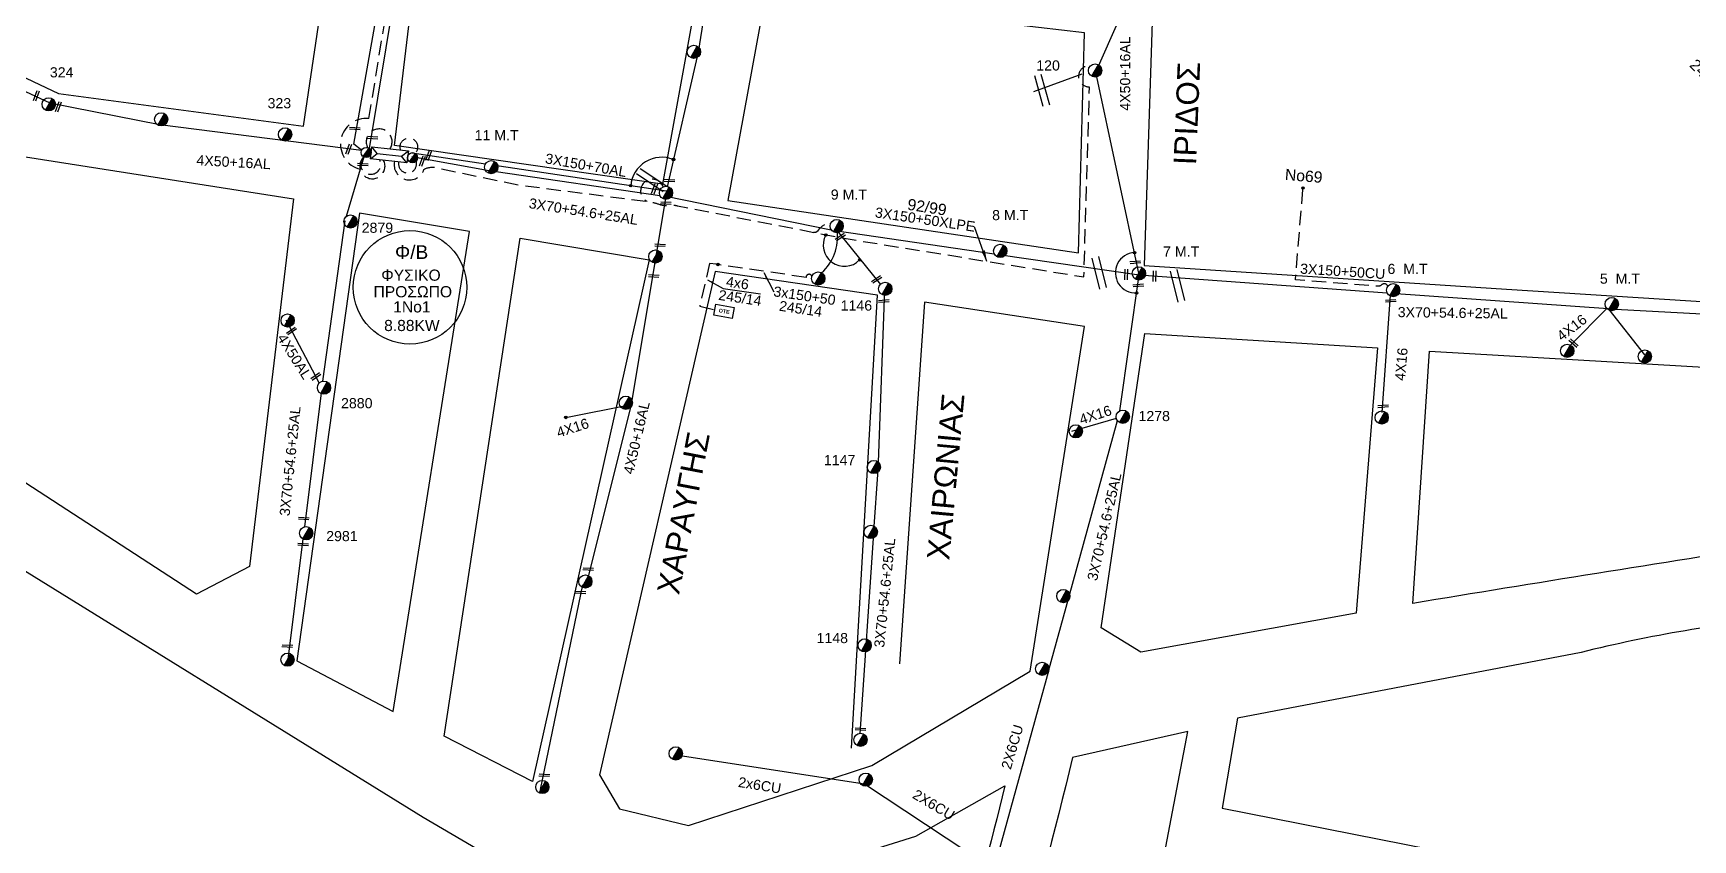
# Model space of a CAD drawing. Header units: millimetres. Extents: x 5010 to 7184, y -101 to 935.
# Drawn here: x 5387.4 to 5682.6, y 270.3 to 413.7 of the extents above; entities that cross this region are included whole.
import ezdxf
from ezdxf.enums import TextEntityAlignment as Align

# ---------------------------------------------------------------- set-up
doc = ezdxf.new("R2010")
doc.units = ezdxf.units.MM
doc.linetypes.add('DASHED', pattern=[19.05, 12.7, -6.35])
for name, color, linetype in [('Pillar OTE', 7, 'Continuous'), ('Γυμνά εναέρια ΧΤ (3Φ)   4x50AL', 7, 'Continuous'), ('Γυμνά εναέρια ΧΤ και ΦΟΠ (3Φ)   4x16+16AL', 7, 'Continuous'), ('Γυμνά εναέρια ΧΤ και ΦΟΠ (3Φ)   4x50+16AL', 7, 'Continuous'), ('Εναέρια παροχή ΧΤ 4x16', 7, 'SYN_LINE'), ('Επιγραφές - Σχήματα', 7, 'Continuous'), ('Καλώδια ΧΤ   2x6AL', 7, 'DASHED'), ('Καλώδια ΧΤ   3x150+50AL', 7, 'DASHED'), ('Καλώδια ΧΤ   3x150+50ALXLPE', 7, 'DASHED'), ('Καλώδια ΧΤ   3x150+50CU', 7, 'DASHED'), ('Καλώδια ΧΤ   3x150+70AL', 7, 'DASHED'), ('Μηχανική τομή', 7, 'Continuous'), ('Στύλος ΦΜ', 7, 'Continuous'), ('Στύλος ΦΜ @ 1', 7, 'Continuous'), ('Συνδέσεις', 7, 'Continuous'), ('Συνεστραμμένα ΧΤ   3x70+54.6+25AL', 7, 'SYN_LINE'), ('Τομή', 7, 'Continuous'), ('Υποσταθμός εναέριος 2 στύλων', 7, 'Continuous'), ('Υποσταθμός πόλεως', 7, 'Continuous'), ('Υπόβαθρο ΔΕΗ', 7, 'Continuous'), ('Υπόγεια καλώδια Παροχών ΧΤ   4x6', 7, 'DASHED')]:
    doc.layers.add(name, color=color, linetype=linetype)
doc.styles.add('ar', font='arial.ttf')
doc.styles.get("Standard").update_dxf_attribs({"font": 'arial.ttf'})
doc.linetypes.add('SYN_LINE', pattern='A,0.5,-0.0001,["/\\/\\/\\/",Standard,S=0.1,R=0,X=0,Y=-0.05],-0.25', length=0.7501)
doc.dimstyles.new('ISO-25', dxfattribs={"dimtxt": 2.5, "dimasz": 2.5, "dimexe": 1.25, "dimexo": 0.625, "dimtad": 1, "dimtxsty": 'Standard', "dimcen": 2.5, "dimaunit": 2, "dimazin": 0, "dimtfac": 1, "dimtmove": 0, "dimatfit": 3, "dimfxl": 1, "dimarcsym": 0})

# ---------------------------------------------------------------- blocks, each defined once
blk = doc.blocks.new('ΥΠΟΣΤΑΘΜΟΣ ΕΝΑΕΡΙΟΣ ΕΠΙ 2 ΣΤΥΛΩΝ')
at = {"layer": 'Υποσταθμός εναέριος 2 στύλων', "linetype": 'Continuous'}
for points in [[(-11.97, -2.11, 0.574793), (-8.45, -0.07, 0.268822), (-9.64, 1.98)], [(9.68, -2.15, 0.574793), (13.19, -0.1, 0.268822), (12.01, 1.95)]]:
    blk.add_hatch(color=256, dxfattribs=at).paths.add_polyline_path(points)
for p, q in [((-11.97, -2.11), (-9.64, 1.98)), ((9.68, -2.15), (12.01, 1.95))]:
    blk.add_line(p, q, dxfattribs=at)
for centre in [(-10.81, -0.07), (10.84, -0.1)]:
    blk.add_circle(centre, 2.36, dxfattribs=at)
at = {"layer": 'Υποσταθμός πόλεως', "linetype": 'Continuous', "ltscale": 40}
blk.add_lwpolyline([(-8.57, 2.82), (8.57, 2.82), (8.57, -2.82), (-8.57, -2.82)], close=True, dxfattribs=at)
for points in [[(-5.75, 0), (-8.57, 2.82)], [(-8.57, -2.82), (-5.75, 0)], [(-5.75, 0), (5.75, 0)], [(5.75, 0), (8.57, 2.82)], [(8.57, -2.82), (5.75, 0)]]:
    blk.add_lwpolyline(points, dxfattribs=at)
at = {"layer": 'Υποσταθμός εναέριος 2 στύλων', "ltscale": 40, "flags": 1}
for tag, p in [('ΜΕΤΑΣΧΗΜΑΤΙΣΜΟΣ', (14.09, 2.51)), ('ΙΣΧΥΣ', (14.07, -0.28)), ('ΑΡΙΘΜΟΣ', (14.19, -3))]:
    blk.add_attdef(tag, p, '', height=1.8, dxfattribs=at)
blk = doc.blocks.new('ΥΠΑΡΧΩΝ ΤΣΙΜΕΝΤΕΝΙΟΣ ΣΤΥΛΟΣ')
at = {"layer": 'Στύλος ΦΜ'}
blk.add_hatch(color=256, dxfattribs=at).paths.add_polyline_path([(-1.29, -2.28, 0.574793), (2.62, 0, 0.268822), (1.3, 2.27)])
blk.add_line((-1.29, -2.28), (1.3, 2.27), dxfattribs=at)
blk.add_circle((0, 0), 2.62, dxfattribs=at)
at = {"layer": 'Στύλος ΦΜ', "flags": 4}
for tag, p in [('ΤΥΠΟΣ', (-4.91, 3.03)), ('ΑΡΙΘΜΟΣ', (-4.68, 8.05))]:
    blk.add_attdef(tag, p, '', height=4, dxfattribs=at)
blk = doc.blocks.new('ΤΟΜΗ')
at = {"layer": 'Τομή', "ltscale": 40}
for p, q in [((-5.68, 0), (5.68, 0)), ((5.68, -2.33), (-5.68, -2.33))]:
    blk.add_line(p, q, dxfattribs=at)
blk = doc.blocks.new('ΜΗΧΑΝΙΚΗ ΤΟΜΗ')
at = {"layer": 'Μηχανική τομή', "ltscale": 40}
for p, q in [((-1.89, 0.78), (1.89, 0.78)), ((1.89, 0), (-1.89, 0))]:
    blk.add_line(p, q, dxfattribs=at)
blk = doc.blocks.new('_ΣΥΝΔΕΣΗ')
at = {"layer": 'Συνδέσεις', "linetype": 'SYN_LINE', "ltscale": 40}
blk.add_hatch(color=256, dxfattribs=at).paths.add_polyline_path([(0.5, -0.01, 1), (-0.5, -0.01, 1)])
at = {"layer": 'Συνδέσεις'}
blk.add_circle((0, -0.01), 0.5, dxfattribs=at)
blk = doc.blocks.new('TSONTA XT1')
at = {"ltscale": 40}
h = blk.add_hatch(color=256, dxfattribs=at)
h.dxf.hatch_style = 1
h.paths.add_polyline_path([(596, 2487.7), (597.1, 2488.8), (596, 2489.9), (594.9, 2488.8)])
blk.add_lwpolyline([(594.9, 2488.8), (596, 2489.9), (597.1, 2488.8), (596, 2487.7)], close=True, dxfattribs=at)
blk = doc.blocks.new('PILLAR ΟΤΕ')
at = {"layer": 'Pillar OTE', "ltscale": 40}
blk.add_lwpolyline([(-3.31, 2.02), (3.39, 2.02), (3.39, -1.99), (-3.31, -1.99)], close=True, dxfattribs=at)
at = {"layer": 'Pillar OTE', "insert": (-1.81, 0.71), "char_height": 1.3575, "width": 109.961, "attachment_point": 1}
blk.add_mtext('{\\fArial|b1|i0|c161|p34;OTE}', dxfattribs=at)

msp = doc.modelspace()

# ---------------------------------------------------------------- linework, layer by layer
at = {"layer": 'Γυμνά εναέρια ΧΤ (3Φ)   4x50AL', "color": 85, "linetype": 'SYN_LINE', "ltscale": 15, "flags": 128}
msp.add_lwpolyline([(5438.3, 351.53), (5432.4, 362.67)], dxfattribs=at)
at = {"layer": 'Γυμνά εναέρια ΧΤ και ΦΟΠ (3Φ)   4x50+16AL', "color": 151, "flags": 128}
msp.add_lwpolyline([(5512.15, 450.96), (5505.71, 410.34), (5500.19, 386.4)], dxfattribs=at)
at = {"layer": 'Γυμνά εναέρια ΧΤ και ΦΟΠ (3Φ)   4x50+16AL', "color": 62, "flags": 128}
msp.add_lwpolyline([(5584.14, 370.76), (5576.43, 406.77), (5583.96, 423.87), (5586.57, 445.04)], dxfattribs=at)
at = {"layer": 'Γυμνά εναέρια ΧΤ και ΦΟΠ (3Φ)   4x50+16AL', "color": 30, "flags": 128}
msp.add_lwpolyline([(5315.89, 436.02), (5390.37, 401.33), (5409.96, 397.48), (5445.83, 392.9)], dxfattribs=at)
at = {"layer": 'Γυμνά εναέρια ΧΤ και ΦΟΠ (3Φ)   4x50+16AL', "color": 27, "flags": 128}
for points in [[(5499.95, 384.74), (5493.79, 347.7), (5485.99, 316.57)], [(5485.11, 315.65), (5477.56, 279.23)]]:
    msp.add_lwpolyline(points, dxfattribs=at)
at = {"layer": 'Εναέρια παροχή ΧΤ 4x16', "color": 151, "linetype": 'SYN_LINE', "ltscale": 20, "flags": 128}
msp.add_lwpolyline([(5627.36, 346.3), (5628.8, 367.15)], dxfattribs=at)
at = {"layer": 'Εναέρια παροχή ΧΤ 4x16', "color": 151, "linetype": 'SYN_LINE', "ltscale": 10, "flags": 128}
msp.add_lwpolyline([(5667.63, 364.61), (5673.98, 356.56)], dxfattribs=at)
at = {"layer": 'Εναέρια παροχή ΧΤ 4x16', "color": 27, "linetype": 'SYN_LINE', "ltscale": 15, "flags": 128}
msp.add_lwpolyline([(5482.14, 345.41), (5493.79, 347.7)], dxfattribs=at)
at = {"layer": 'Εναέρια παροχή ΧΤ 4x16', "color": 62, "linetype": 'SYN_LINE', "ltscale": 10, "flags": 128}
msp.add_lwpolyline([(5572.12, 342.95), (5580.06, 345.25)], dxfattribs=at)
at = {"layer": 'Επιγραφές - Σχήματα', "color": 151, "linetype": 'SYN_LINE', "ltscale": 10}
msp.add_line((5660.84, 358.27), (5667.29, 364.77), dxfattribs=at)
at = {"layer": 'Επιγραφές - Σχήματα', "color": 85, "linetype": 'DASHED', "ltscale": 0.2}
msp.add_lwpolyline([(5447.13, 398.56), (5452.53, 431.73), (5457.4, 465.76), (5458.21, 466.64)], dxfattribs=at)
at = {"layer": 'Επιγραφές - Σχήματα', "color": 6, "linetype": 'SYN_LINE', "ltscale": 20}
msp.add_lwpolyline([(5445.83, 392.9), (5444.46, 394.01), (5450.71, 429.53), (5453.3, 430.45)], dxfattribs=at)
at = {"layer": 'Επιγραφές - Σχήματα', "ltscale": 40}
msp.add_lwpolyline([(5565.39, 403.34), (5573.95, 406.48)], dxfattribs=at)
at = {"layer": 'Επιγραφές - Σχήματα', "color": 202}
msp.add_circle((5454.43, 368.54), 10.09, dxfattribs=at)
at = {"layer": 'Επιγραφές - Σχήματα', "color": 85, "linetype": 'DASHED', "ltscale": 0.2}
for centre, radius, start, end in [((5446.66, 393.99), 4.59, 84.019, 256.3987), ((5447.75, 390.08), 2.24, 132.6297, 27.6318)]:
    msp.add_arc(centre, radius, start, end, dxfattribs=at)
at = {"layer": 'Επιγραφές - Σχήματα', "color": 30, "linetype": 'DASHED', "ltscale": 0.2}
msp.add_arc((5448.95, 394.4), 2.3, 327.4027, 205.7967, dxfattribs=at)
at = {"layer": 'Επιγραφές - Σχήματα', "color": 6, "linetype": 'DASHED', "ltscale": 0.2}
msp.add_arc((5447.44, 390.42), 1.79, 132.5494, 26.0279, dxfattribs=at)
at = {"layer": 'Επιγραφές - Σχήματα', "color": 27, "linetype": 'DASHED', "ltscale": 0.2}
msp.add_arc((5454, 390.48), 1.6, 167.7274, 17.5537, dxfattribs=at)
at = {"layer": 'Επιγραφές - Σχήματα', "linetype": 'Continuous', "ltscale": 0.2}
for centre, radius, start, end in [((5499.19, 386.14), 5.53, 67.6505, 175.2757), ((5531.71, 376.06), 3.78, 151.9243, 315.3178)]:
    msp.add_arc(centre, radius, start, end, dxfattribs=at)
at = {"layer": 'Επιγραφές - Σχήματα', "color": 1, "linetype": 'DASHED', "ltscale": 0.2}
msp.add_arc((5497.52, 385.68), 2.07, 20.2454, 244.2777, dxfattribs=at)
at = {"layer": 'Επιγραφές - Σχήματα', "color": 0, "linetype": 'Continuous', "ltscale": 0.2}
msp.add_arc((5583.47, 371.13), 3.59, 92.732, 273.4116, dxfattribs=at)
at = {"layer": 'Καλώδια ΧΤ   2x6AL', "color": 62, "linetype": 'SYN_LINE', "ltscale": 20}
msp.add_line((5568.04, 300.5), (5558.66, 266.53), dxfattribs=at)
at = {"layer": 'Καλώδια ΧΤ   2x6AL', "color": 151, "linetype": 'SYN_LINE', "ltscale": 30, "flags": 128}
msp.add_lwpolyline([(5501.7, 285.43), (5535.24, 280.25), (5556.97, 265.9)], dxfattribs=at)
at = {"layer": 'Καλώδια ΧΤ   3x150+50AL', "color": 1, "linetype": 'DASHED', "ltscale": 0.2}
msp.add_lwpolyline([(5525.92, 370.46, 0.889676), (5524.87, 370.3), (5509.45, 372.55)], format="xyb", dxfattribs=at)
at = {"layer": 'Καλώδια ΧΤ   3x150+50ALXLPE', "color": 1, "linetype": 'DASHED', "ltscale": 0.2, "flags": 128}
msp.add_lwpolyline([(5451.66, 390.91, 0.942674), (5456.9, 389.5, -0.220495), (5459.41, 389.73), (5473.91, 386.72), (5496.62, 383.82, -0.053316), (5498.57, 383.36, 0.119804), (5500.85, 383.12, -0.108742), (5502.01, 383.03), (5532.01, 377.2), (5574.29, 370.38), (5575.28, 404.12, -1.038174), (5575.53, 408.01)], format="xyb", dxfattribs=at)
msp.add_lwpolyline([(5526.2, 378.35), (5526.61, 378.35), (5527.02, 378.62), (5527.3, 378.97), (5527.78, 379.45), (5528.4, 379.79), (5529.02, 379.86), (5529.3, 379.76)], dxfattribs=at)
at = {"layer": 'Καλώδια ΧΤ   3x150+50CU', "color": 151, "linetype": 'DASHED', "ltscale": 0.2, "flags": 128}
msp.add_lwpolyline([(5628.36, 368.62, 0.604107), (5627.27, 369, -0.255573), (5626.35, 368.76), (5611.9, 369.88), (5613.28, 386.49)], format="xyb", dxfattribs=at)
at = {"layer": 'Καλώδια ΧΤ   3x150+70AL', "color": 151, "ltscale": 0.2, "flags": 128}
msp.add_lwpolyline([(5452.76, 392.95, -1.861038), (5455.3, 392.35)], format="xyb", dxfattribs=at)
at = {"layer": 'Καλώδια ΧΤ   3x150+70AL', "color": 151, "linetype": 'SYN_LINE', "ltscale": 15, "flags": 128}
for points in [[(5454.84, 392.46), (5467.87, 390.52)], [(5469.13, 390.33), (5500.08, 385.71), (5499.95, 384.74)]]:
    msp.add_lwpolyline(points, dxfattribs=at)
at = {"layer": 'Συνεστραμμένα ΧΤ   3x70+54.6+25AL', "color": 2, "linetype": 'SYN_LINE', "ltscale": 20}
msp.add_line((5453.3, 430.45), (5447.19, 393.25), dxfattribs=at)
at = {"layer": 'Συνεστραμμένα ΧΤ   3x70+54.6+25AL', "color": 85, "linetype": 'SYN_LINE', "ltscale": 8, "flags": 128}
msp.add_lwpolyline([(5446.23, 391.73), (5443.1, 381.16)], dxfattribs=at)
at = {"layer": 'Συνεστραμμένα ΧΤ   3x70+54.6+25AL', "color": 27, "linetype": 'SYN_LINE', "ltscale": 15, "flags": 128}
msp.add_lwpolyline([(5454.73, 391.8), (5468.54, 389.29)], dxfattribs=at)
at = {"layer": 'Συνεστραμμένα ΧΤ   3x70+54.6+25AL', "color": 27, "linetype": 'SYN_LINE', "ltscale": 20, "flags": 128}
for points in [[(5469.75, 389.12), (5498.86, 384.89)], [(5499.65, 384.78), (5499.95, 384.74), (5529.33, 378.78)], [(5529.89, 378.67), (5530.38, 378.57), (5558.34, 374.51)], [(5559.07, 374.4), (5584.14, 370.76)]]:
    msp.add_lwpolyline(points, dxfattribs=at)
at = {"layer": 'Συνεστραμμένα ΧΤ   3x70+54.6+25AL', "color": 85, "linetype": 'SYN_LINE', "ltscale": 20, "flags": 128}
for points in [[(5442.86, 380.37), (5438.89, 351.84)], [(5438.62, 349.8), (5435.65, 325.95)], [(5435.38, 323.79), (5432.65, 301.88)]]:
    msp.add_lwpolyline(points, dxfattribs=at)
at = {"layer": 'Συνεστραμμένα ΧΤ   3x70+54.6+25AL', "color": 1, "linetype": 'SYN_LINE', "ltscale": 15, "flags": 128}
for points in [[(5530.38, 378.57), (5538.09, 369.06)], [(5537.7, 336.91), (5536.81, 324.32)]]:
    msp.add_lwpolyline(points, dxfattribs=at)
at = {"layer": 'Συνεστραμμένα ΧΤ   3x70+54.6+25AL', "color": 62, "linetype": 'SYN_LINE', "ltscale": 20, "flags": 128}
for points in [[(5580.66, 346.58), (5584.14, 370.76)], [(5567.98, 300.28), (5571.6, 313.36), (5580.25, 344.83)]]:
    msp.add_lwpolyline(points, dxfattribs=at)
at = {"layer": 'Συνεστραμμένα ΧΤ   3x70+54.6+25AL', "color": 151, "linetype": 'SYN_LINE', "ltscale": 20, "flags": 128}
for points in [[(5584.14, 370.76), (5628.22, 367.58)], [(5629.02, 367.52), (5667.52, 364.75)], [(5667.7, 364.74), (5730.36, 361.31), (5748.43, 342.4)]]:
    msp.add_lwpolyline(points, dxfattribs=at)
at = {"layer": 'Συνεστραμμένα ΧΤ   3x70+54.6+25AL', "color": 1, "linetype": 'SYN_LINE', "ltscale": 20, "flags": 128}
for points in [[(5538.83, 368.14), (5537.72, 337.45)], [(5536.89, 324.83), (5534.42, 289.14)]]:
    msp.add_lwpolyline(points, dxfattribs=at)
at = {"layer": 'Συνεστραμμένα ΧΤ   3x70+54.6+25AL', "color": 1, "linetype": 'SYN_LINE', "ltscale": 8}
msp.add_arc((5522.06, 377.44), 8.42, 311.4343, 7.7157, dxfattribs=at)
at = {"layer": 'Υπόβαθρο ΔΕΗ', "flags": 128}
for points in [[(5319.31, 508.44), (5314.2, 504.73), (5318.83, 437.68), (5391.93, 403.01), (5435.52, 397.19), (5446.33, 470.29), (5319.31, 508.44)], [(5460.3, 465.6), (5510.83, 450.29), (5499.33, 386.88), (5451.66, 393.78), (5460.3, 465.6)], [(5476.19, 280.64), (5460.49, 288.71), (5474, 377.29), (5496.96, 373.41), (5476.19, 280.64)], [(5476.19, 280.64), (5460.49, 288.71), (5474, 377.29), (5496.96, 373.41), (5476.19, 280.64)], [(5532.96, 286.57), (5537.58, 367.13), (5508.71, 371.34), (5488.13, 281.83), (5491.69, 275.81), (5503.97, 272.83), (5536.59, 283.49), (5564.74, 300.27)], [(5532.96, 286.57), (5537.58, 367.13), (5508.71, 371.34), (5488.13, 281.83), (5491.69, 275.81), (5503.97, 272.83), (5536.59, 283.49), (5564.74, 300.27)], [(5510.12, 368.35), (5516.79, 367.36)], [(5564.74, 300.27), (5574.41, 361.6), (5545.95, 365.87), (5541.49, 301.56)], [(5564.74, 300.27), (5574.41, 361.6), (5545.95, 365.87), (5541.49, 301.56)]]:
    msp.add_lwpolyline(points, dxfattribs=at)
for points in [[(5522.98, 449.73), (5510.94, 383.97), (5573.31, 374.65), (5574.42, 413.81), (5529.42, 418.98), (5530.86, 426.85), (5575.94, 422.54), (5576.62, 442.94), (5574.76, 445.65)], [(5522.98, 449.73), (5510.94, 383.97), (5573.31, 374.65), (5574.42, 413.81), (5529.42, 418.98), (5530.86, 426.85), (5575.94, 422.54), (5576.62, 442.94), (5574.76, 445.65)], [(5587.3, 443.03), (5585.69, 393.91), (5585.03, 372.44), (5649.44, 368.2), (5729.99, 363.12), (5745.08, 373.96), (5746.77, 379.72), (5680.66, 436.79)], [(5587.3, 443.03), (5585.69, 393.91), (5585.03, 372.44), (5649.44, 368.2), (5729.99, 363.12), (5745.08, 373.96), (5746.77, 379.72), (5680.66, 436.79)], [(5425.91, 318.88), (5416.45, 313.97), (5330.06, 370.11), (5305.3, 385.78), (5320.56, 424.42), (5386.04, 391.75), (5433.73, 384.27)], [(5425.91, 318.88), (5416.45, 313.97), (5330.06, 370.11), (5305.3, 385.78), (5320.56, 424.42), (5386.04, 391.75), (5433.73, 384.27)], [(5451.46, 293.13), (5465.04, 378.45), (5445.45, 381.75), (5434.29, 302.14)], [(5451.46, 293.13), (5465.04, 378.45), (5445.45, 381.75), (5434.29, 302.14)], [(5585.14, 360.32), (5626.48, 357.76), (5622.74, 310.57), (5584.39, 303.63), (5577.34, 308.01)], [(5585.14, 360.32), (5626.48, 357.76), (5622.74, 310.57), (5584.39, 303.63), (5577.34, 308.01)]]:
    msp.add_lwpolyline(points, close=True, dxfattribs=at)
for points in [[(5040.17, 368.17), (5077.26, 393.84), (5086.71, 401.51, -0.130124), (5106.03, 408.89), (5247.18, 400.57, -0.110076), (5273.75, 391.2), (5376.01, 324.2), (5456.77, 274.33), (5465.37, 269.29, 0.165982), (5507.7, 259.43), (5544.39, 270.93), (5560.23, 279.87, -0.021018), (5542.41, 218.05, -0.014819), (5520.23, 159, 0.028235), (5505.78, 113.42, -0.000628), (5490.46, 65.87, 0.029886), (5477.22, 10.65), (5369.49, -51.75), (5352.63, -62.64), (5328.15, -79.21), (5310.68, -89.81)], [(5040.17, 368.17), (5077.26, 393.84), (5086.71, 401.51, -0.130124), (5106.03, 408.89), (5247.18, 400.57, -0.110076), (5273.75, 391.2), (5376.01, 324.2), (5456.77, 274.33), (5465.37, 269.29, 0.165982), (5507.7, 259.43), (5544.39, 270.93), (5560.23, 279.87, -0.021018), (5542.41, 218.05, -0.014819), (5520.23, 159, 0.028235), (5505.78, 113.42, -0.000628), (5490.46, 65.87, 0.029886), (5477.22, 10.65), (5369.49, -51.75), (5352.63, -62.64), (5328.15, -79.21), (5310.68, -89.81)], [(5635.75, 357.18), (5733.37, 351.51), (5757.56, 370.26), (5819.12, 321.15, -0.149673), (5805.64, 309.47, -0.116211), (5768.76, 308.61, -0.064883), (5739.78, 318.1, 0.123745), (5698.32, 322.85, 0.002186), (5632.78, 312.34), (5635.75, 357.18)], [(5635.75, 357.18), (5733.37, 351.51), (5757.56, 370.26), (5819.12, 321.15, -0.149673), (5805.64, 309.47, -0.116211), (5768.76, 308.61, -0.064883), (5739.78, 318.1, 0.123745), (5698.32, 322.85, 0.002186), (5632.78, 312.34), (5635.75, 357.18)], [(5608.4, 87.28), (5647.79, 109.71), (5713.6, 136.37), (5723.98, 186.32), (5731.94, 225.61), (5743.91, 280.99), (5752.39, 278.73), (5742.75, 234.6), (5778.84, 226.46), (5798.65, 294.2, 0.880566), (5797.56, 295.36, -0.134), (5757.45, 297.96, -0.029418), (5733.75, 306.99, 0.117626), (5700.05, 309.87, 0.039457), (5662.7, 303.6), (5601.62, 291.91), (5598.86, 275.94), (5645.41, 266.72), (5632.06, 206.13), (5618.33, 143.47), (5606.99, 88.25, 1.083374), (5608.4, 87.28, -0.030078)], [(5608.4, 87.28), (5647.79, 109.71), (5713.6, 136.37), (5723.98, 186.32), (5731.94, 225.61), (5743.91, 280.99), (5752.39, 278.73), (5742.75, 234.6), (5778.84, 226.46), (5798.65, 294.2, 0.880566), (5797.56, 295.36, -0.134), (5757.45, 297.96, -0.029418), (5733.75, 306.99, 0.117626), (5700.05, 309.87, 0.039457), (5662.7, 303.6), (5601.62, 291.91), (5598.86, 275.94), (5645.41, 266.72), (5632.06, 206.13), (5618.33, 143.47), (5606.99, 88.25, 1.083374), (5608.4, 87.28, -0.030078)], [(5490.64, 19.15), (5597.68, 81.35), (5596.74, 86.68), (5609.26, 150.02), (5614.71, 176.41), (5588.22, 181.19), (5590.28, 190.53), (5616.32, 185.38), (5624.48, 221.04), (5589.61, 226.92), (5583.8, 194.5), (5575.56, 195.75), (5586.36, 256.01), (5592.77, 289.58), (5572.25, 284.95, -0.024804), (5549.35, 206.22, 0.005729), (5529.33, 152.13, 0.038416), (5515.48, 108.33, -0.017722), (5503.41, 70.35, 0.03706), (5490.64, 19.15, 4.343855)], [(5490.64, 19.15), (5597.68, 81.35), (5596.74, 86.68), (5609.26, 150.02), (5614.71, 176.41), (5588.22, 181.19), (5590.28, 190.53), (5616.32, 185.38), (5624.48, 221.04), (5589.61, 226.92), (5583.8, 194.5), (5575.56, 195.75), (5586.36, 256.01), (5592.77, 289.58), (5572.25, 284.95, -0.024804), (5549.35, 206.22, 0.005729), (5529.33, 152.13, 0.038416), (5515.48, 108.33, -0.017722), (5503.41, 70.35, 0.03706), (5490.64, 19.15, 4.343855)]]:
    msp.add_lwpolyline(points, format="xyb", dxfattribs=at)
at = {"layer": 'Υπόγεια καλώδια Παροχών ΧΤ   4x6', "color": 1, "linetype": 'DASHED', "ltscale": 0.2}
msp.add_lwpolyline([(5508.94, 372.64), (5507.71, 372.79), (5505.96, 365.19), (5505.96, 365.19), (5508.54, 364.59)], dxfattribs=at)

# ---------------------------------------------------------------- block references
at = {"layer": 'Pillar OTE', "xscale": 0.4999999999999999, "yscale": 0.4999999999999999, "zscale": 0.4999999999999999, "rotation": 349.8541326819137}
msp.add_blockref('PILLAR ΟΤΕ', (5510.25, 364.27), dxfattribs=at)
at = {"layer": 'Μηχανική τομή'}
for p, xscale, yscale, zscale, rotation in [((5388.14, 402.53), 0.4999999999999805, 0.4999999999999805, 0.4999999999999805, 69.8114535285916), ((5392.06, 400.58), 0.4999999999999805, 0.4999999999999805, 0.4999999999999805, 69.8114535285916), ((5444.62, 396.59), 0.499999999999952, 0.499999999999952, 0.499999999999952, 356.8820840265362), ((5443.7, 393.03), 0.4999999999999805, 0.4999999999999805, 0.4999999999999805, 69.8114535285916), ((5447.77, 394.96), 0.499999999999952, 0.499999999999952, 0.499999999999952, 356.8820840265362), ((5457.95, 391.91), 0.4999999999999805, 0.4999999999999805, 0.4999999999999805, 69.8114535285916), ((5446.02, 390.17), 0.499999999999952, 0.499999999999952, 0.499999999999952, 356.8820840265362), ((5456.81, 390.91), 0.4999999999999805, 0.4999999999999805, 0.4999999999999805, 69.8114535285916), ((5498.1, 386), 0.4999999999999805, 0.4999999999999805, 0.4999999999999805, 69.8114535285916), ((5500.57, 387.33), 0.499999999999952, 0.499999999999952, 0.499999999999952, 356.8820840265362), ((5499.94, 383.32), 0.499999999999952, 0.499999999999952, 0.499999999999952, 356.8820840265362), ((5531.08, 377.31), 0.4999999999999485, 0.4999999999999485, 0.4999999999999485, 33.33796796683599), ((5498.9, 375.82), 0.499999999999952, 0.499999999999952, 0.499999999999952, 356.8820840265362), ((5583.42, 373.2), 0.4999999999999872, 0.4999999999999872, 0.4999999999999872, 184.3384624183343), ((5497.77, 370.35), 0.499999999999952, 0.499999999999952, 0.499999999999952, 356.8820840265362), ((5537.54, 369.77), 0.4999999999999485, 0.4999999999999485, 0.4999999999999485, 33.33796796683599), ((5581.61, 370.82), 0.4999999999999856, 0.4999999999999856, 0.4999999999999856, 267.8148629456516), ((5583.95, 369.08), 0.4999999999999872, 0.4999999999999872, 0.4999999999999872, 184.3384624183343), ((5586.65, 370.52), 0.4999999999999856, 0.4999999999999856, 0.4999999999999856, 267.8148629456516), ((5538.69, 366.28), 0.4999999999999872, 0.4999999999999872, 0.4999999999999872, 184.3384624183342), ((5628.85, 366.33), 0.4999999999999872, 0.4999999999999872, 0.4999999999999872, 184.3384624183342), ((5433.46, 360.61), 0.4999999999999864, 0.4999999999999864, 0.4999999999999864, 34.69033422070766), ((5661.52, 358.76), 0.4999999999999397, 0.4999999999999397, 0.4999999999999397, 137.5623484807786), ((5437.78, 352.52), 0.4999999999999864, 0.4999999999999864, 0.4999999999999864, 34.69033422070766), ((5627.49, 347.58), 0.4999999999999872, 0.4999999999999872, 0.4999999999999872, 184.3384624183343), ((5435.52, 327.23), 0.499999999999952, 0.499999999999952, 0.499999999999952, 356.8820840265362), ((5435.41, 322.61), 0.499999999999952, 0.499999999999952, 0.499999999999952, 356.8820840265362), ((5486.13, 318.23), 0.499999999999952, 0.499999999999952, 0.499999999999952, 356.8820840265362), ((5484.74, 314.08), 0.499999999999952, 0.499999999999952, 0.499999999999952, 356.8820840265362), ((5432.6, 304.54), 0.499999999999952, 0.499999999999952, 0.499999999999952, 356.8820840265362), ((5534.55, 289.77), 0.499999999999952, 0.499999999999952, 0.499999999999952, 356.8820840265362), ((5478.31, 281.58), 0.499999999999952, 0.499999999999952, 0.499999999999952, 356.8820840265362)]:
    msp.add_blockref('ΜΗΧΑΝΙΚΗ ΤΟΜΗ', p, dxfattribs=dict(at, xscale=xscale, yscale=yscale, zscale=zscale, rotation=rotation))
at = {"layer": 'Στύλος ΦΜ @ 1', "ltscale": 40, "xscale": 0.4499999999998181, "yscale": 0.4499999999998181, "zscale": 0.4499999999998181}
for p in [(5504.93, 410.42), (5410.17, 398.41), (5410.17, 398.41), (5499.96, 385.33), (5499.96, 385.33), (5498.08, 374.01), (5527.04, 370.11), (5432.67, 362.64), (5432.67, 362.64), (5660.25, 357.25), (5660.25, 357.25), (5674.05, 356.23), (5674.05, 356.23), (5492.82, 348.01), (5581.2, 345.53), (5627.25, 345.38), (5627.25, 345.38), (5572.85, 342.93), (5572.85, 342.93), (5536.38, 325.04), (5485.62, 316.23), (5485.62, 316.23), (5570.63, 313.64), (5570.63, 313.64), (5432.65, 302.32), (5432.65, 302.32), (5566.88, 300.7), (5501.7, 285.65), (5501.7, 285.65), (5534.56, 288.08), (5534.56, 288.08), (5477.97, 279.68), (5477.97, 279.68), (5535.49, 280.99), (5535.49, 280.99)]:
    msp.add_blockref('ΥΠΑΡΧΩΝ ΤΣΙΜΕΝΤΕΝΙΟΣ ΣΤΥΛΟΣ', p, dxfattribs=at)
at = {"layer": 'Στύλος ΦΜ @ 1', "ltscale": 40}
ref = msp.add_blockref('ΥΠΑΡΧΩΝ ΤΣΙΜΕΝΤΕΝΙΟΣ ΣΤΥΛΟΣ', (5390.18, 401.08), dxfattribs=dict(at, xscale=0.4499999999998181, yscale=0.4499999999998181, zscale=0.4499999999998181))
ref.add_attrib('ΤΥΠΟΣ', '324', (5390.38, 405.87), dxfattribs={"layer": 'Στύλος ΦΜ', "height": 1.8, "flags": 4})
ref = msp.add_blockref('ΥΠΑΡΧΩΝ ΤΣΙΜΕΝΤΕΝΙΟΣ ΣΤΥΛΟΣ', (5390.18, 401.08), dxfattribs=dict(at, xscale=0.4499999999998181, yscale=0.4499999999998181, zscale=0.4499999999998181))
ref.add_attrib('ΤΥΠΟΣ', '324', (5390.38, 405.87), dxfattribs={"layer": 'Στύλος ΦΜ', "height": 1.8, "flags": 4})
ref = msp.add_blockref('ΥΠΑΡΧΩΝ ΤΣΙΜΕΝΤΕΝΙΟΣ ΣΤΥΛΟΣ', (5576.28, 407.1), dxfattribs=dict(at, xscale=0.4499999999998181, yscale=0.4499999999998181, zscale=0.4499999999998181))
ref.add_attrib('ΤΥΠΟΣ', '120', (5565.82, 407.09), dxfattribs={"layer": 'Στύλος ΦΜ', "height": 1.8, "flags": 4})
ref = msp.add_blockref('ΥΠΑΡΧΩΝ ΤΣΙΜΕΝΤΕΝΙΟΣ ΣΤΥΛΟΣ', (5432.21, 395.73), dxfattribs=dict(at, xscale=0.4499999999998181, yscale=0.4499999999998181, zscale=0.4499999999998181))
ref.add_attrib('ΤΥΠΟΣ', '323', (5429.1, 400.38), dxfattribs={"layer": 'Στύλος ΦΜ', "height": 1.8, "flags": 4})
ref = msp.add_blockref('ΥΠΑΡΧΩΝ ΤΣΙΜΕΝΤΕΝΙΟΣ ΣΤΥΛΟΣ', (5432.21, 395.73), dxfattribs=dict(at, xscale=0.4499999999998181, yscale=0.4499999999998181, zscale=0.4499999999998181))
ref.add_attrib('ΤΥΠΟΣ', '323', (5429.1, 400.38), dxfattribs={"layer": 'Στύλος ΦΜ', "height": 1.8, "flags": 4})
ref = msp.add_blockref('ΥΠΑΡΧΩΝ ΤΣΙΜΕΝΤΕΝΙΟΣ ΣΤΥΛΟΣ', (5468.89, 389.91), dxfattribs=dict(at, xscale=0.4499999999998181, yscale=0.4499999999998181, zscale=0.4499999999998181))
ref.add_attrib('ΤΥΠΟΣ', '11 M.T', (5465.93, 394.69), dxfattribs={"layer": 'Στύλος ΦΜ', "height": 1.8, "flags": 4})
ref = msp.add_blockref('ΥΠΑΡΧΩΝ ΤΣΙΜΕΝΤΕΝΙΟΣ ΣΤΥΛΟΣ', (5468.89, 389.91), dxfattribs=dict(at, xscale=0.4499999999998181, yscale=0.4499999999998181, zscale=0.4499999999998181))
ref.add_attrib('ΤΥΠΟΣ', '11 M.T', (5465.93, 394.69), dxfattribs={"layer": 'Στύλος ΦΜ', "height": 1.8, "flags": 4})
ref = msp.add_blockref('ΥΠΑΡΧΩΝ ΤΣΙΜΕΝΤΕΝΙΟΣ ΣΤΥΛΟΣ', (5530.32, 379.43), dxfattribs=dict(at, xscale=0.4499999999998181, yscale=0.4499999999998181, zscale=0.4499999999998181))
ref.add_attrib('ΤΥΠΟΣ', '9 M.T', (5529.27, 384.13), dxfattribs={"layer": 'Στύλος ΦΜ', "height": 1.8, "flags": 4})
ref = msp.add_blockref('ΥΠΑΡΧΩΝ ΤΣΙΜΕΝΤΕΝΙΟΣ ΣΤΥΛΟΣ', (5530.32, 379.43), dxfattribs=dict(at, xscale=0.4499999999998181, yscale=0.4499999999998181, zscale=0.4499999999998181))
ref.add_attrib('ΤΥΠΟΣ', '9 M.T', (5529.27, 384.13), dxfattribs={"layer": 'Στύλος ΦΜ', "height": 1.8, "flags": 4})
ref = msp.add_blockref('ΥΠΑΡΧΩΝ ΤΣΙΜΕΝΤΕΝΙΟΣ ΣΤΥΛΟΣ', (5443.85, 380.25), dxfattribs=dict(at, xscale=0.4499999999998181, yscale=0.4499999999998181, zscale=0.4499999999998181))
ref.add_attrib('ΑΡΙΘΜΟΣ', '2879', (5445.84, 378.23), dxfattribs={"layer": 'Στύλος ΦΜ', "height": 1.8, "flags": 4})
ref = msp.add_blockref('ΥΠΑΡΧΩΝ ΤΣΙΜΕΝΤΕΝΙΟΣ ΣΤΥΛΟΣ', (5559.41, 375.01), dxfattribs=dict(at, xscale=0.4499999999998181, yscale=0.4499999999998181, zscale=0.4499999999998181))
ref.add_attrib('ΤΥΠΟΣ', '8 M.T', (5557.97, 380.48), dxfattribs={"layer": 'Στύλος ΦΜ', "height": 1.8, "flags": 4})
ref = msp.add_blockref('ΥΠΑΡΧΩΝ ΤΣΙΜΕΝΤΕΝΙΟΣ ΣΤΥΛΟΣ', (5559.41, 375.01), dxfattribs=dict(at, xscale=0.4499999999998181, yscale=0.4499999999998181, zscale=0.4499999999998181))
ref.add_attrib('ΤΥΠΟΣ', '8 M.T', (5557.97, 380.48), dxfattribs={"layer": 'Στύλος ΦΜ', "height": 1.8, "flags": 4})
ref = msp.add_blockref('ΥΠΑΡΧΩΝ ΤΣΙΜΕΝΤΕΝΙΟΣ ΣΤΥΛΟΣ', (5584.07, 371.01), dxfattribs=dict(at, xscale=0.4499999999998181, yscale=0.4499999999998181, zscale=0.4499999999998181))
ref.add_attrib('ΤΥΠΟΣ', '7 M.T', (5588.37, 374.01), dxfattribs={"layer": 'Στύλος ΦΜ', "height": 1.8, "flags": 4})
ref = msp.add_blockref('ΥΠΑΡΧΩΝ ΤΣΙΜΕΝΤΕΝΙΟΣ ΣΤΥΛΟΣ', (5584.07, 371.01), dxfattribs=dict(at, xscale=0.4499999999998181, yscale=0.4499999999998181, zscale=0.4499999999998181))
ref.add_attrib('ΤΥΠΟΣ', '7 M.T', (5588.37, 374.01), dxfattribs={"layer": 'Στύλος ΦΜ', "height": 1.8, "flags": 4})
ref = msp.add_blockref('ΥΠΑΡΧΩΝ ΤΣΙΜΕΝΤΕΝΙΟΣ ΣΤΥΛΟΣ', (5629.3, 368.04), dxfattribs=dict(at, xscale=0.4499999999998181, yscale=0.4499999999998181, zscale=0.4499999999998181))
ref.add_attrib('ΤΥΠΟΣ', '6  M.T', (5628.28, 370.92), dxfattribs={"layer": 'Στύλος ΦΜ', "height": 1.8, "flags": 4})
ref = msp.add_blockref('ΥΠΑΡΧΩΝ ΤΣΙΜΕΝΤΕΝΙΟΣ ΣΤΥΛΟΣ', (5629.3, 368.04), dxfattribs=dict(at, xscale=0.4499999999998181, yscale=0.4499999999998181, zscale=0.4499999999998181))
ref.add_attrib('ΤΥΠΟΣ', '6  M.T', (5628.28, 370.92), dxfattribs={"layer": 'Στύλος ΦΜ', "height": 1.8, "flags": 4})
ref = msp.add_blockref('ΥΠΑΡΧΩΝ ΤΣΙΜΕΝΤΕΝΙΟΣ ΣΤΥΛΟΣ', (5538.96, 368.27), dxfattribs=dict(at, xscale=0.4499999999998181, yscale=0.4499999999998181, zscale=0.4499999999998181))
ref.add_attrib('ΤΥΠΟΣ', '1146', (5531.03, 364.4), dxfattribs={"layer": 'Στύλος ΦΜ', "height": 1.8, "flags": 4})
ref = msp.add_blockref('ΥΠΑΡΧΩΝ ΤΣΙΜΕΝΤΕΝΙΟΣ ΣΤΥΛΟΣ', (5538.96, 368.27), dxfattribs=dict(at, xscale=0.4499999999998181, yscale=0.4499999999998181, zscale=0.4499999999998181))
ref.add_attrib('ΤΥΠΟΣ', '1146', (5531.03, 364.4), dxfattribs={"layer": 'Στύλος ΦΜ', "height": 1.8, "flags": 4})
ref = msp.add_blockref('ΥΠΑΡΧΩΝ ΤΣΙΜΕΝΤΕΝΙΟΣ ΣΤΥΛΟΣ', (5668.16, 365.56), dxfattribs=dict(at, xscale=0.4499999999998181, yscale=0.4499999999998181, zscale=0.4499999999998181))
ref.add_attrib('ΤΥΠΟΣ', '5  M.T', (5666.06, 369.18), dxfattribs={"layer": 'Στύλος ΦΜ', "height": 1.8, "flags": 4})
ref = msp.add_blockref('ΥΠΑΡΧΩΝ ΤΣΙΜΕΝΤΕΝΙΟΣ ΣΤΥΛΟΣ', (5668.16, 365.56), dxfattribs=dict(at, xscale=0.4499999999998181, yscale=0.4499999999998181, zscale=0.4499999999998181))
ref.add_attrib('ΤΥΠΟΣ', '5  M.T', (5666.06, 369.18), dxfattribs={"layer": 'Στύλος ΦΜ', "height": 1.8, "flags": 4})
ref = msp.add_blockref('ΥΠΑΡΧΩΝ ΤΣΙΜΕΝΤΕΝΙΟΣ ΣΤΥΛΟΣ', (5439.13, 350.69), dxfattribs=dict(at, xscale=0.4499999999998181, yscale=0.4499999999998181, zscale=0.4499999999998181))
ref.add_attrib('ΤΥΠΟΣ', '2880', (5442.17, 347.04), dxfattribs={"layer": 'Στύλος ΦΜ', "height": 1.8, "flags": 4})
ref = msp.add_blockref('ΥΠΑΡΧΩΝ ΤΣΙΜΕΝΤΕΝΙΟΣ ΣΤΥΛΟΣ', (5581.2, 345.53), dxfattribs=dict(at, xscale=0.4499999999998181, yscale=0.4499999999998181, zscale=0.4499999999998181))
ref.add_attrib('ΑΡΙΘΜΟΣ', '1278', (5584, 344.75), dxfattribs={"layer": 'Στύλος ΦΜ', "height": 1.8, "flags": 4})
ref = msp.add_blockref('ΥΠΑΡΧΩΝ ΤΣΙΜΕΝΤΕΝΙΟΣ ΣΤΥΛΟΣ', (5536.93, 336.58), dxfattribs=dict(at, xscale=0.4499999999998181, yscale=0.4499999999998181, zscale=0.4499999999998181))
ref.add_attrib('ΤΥΠΟΣ', '1147', (5528.04, 336.91), dxfattribs={"layer": 'Στύλος ΦΜ', "height": 1.8, "flags": 4})
ref = msp.add_blockref('ΥΠΑΡΧΩΝ ΤΣΙΜΕΝΤΕΝΙΟΣ ΣΤΥΛΟΣ', (5435.96, 324.81), dxfattribs=dict(at, xscale=0.4499999999998181, yscale=0.4499999999998181, zscale=0.4499999999998181))
ref.add_attrib('ΤΥΠΟΣ', '2981', (5439.53, 323.4), dxfattribs={"layer": 'Στύλος ΦΜ', "height": 1.8, "flags": 4})
ref = msp.add_blockref('ΥΠΑΡΧΩΝ ΤΣΙΜΕΝΤΕΝΙΟΣ ΣΤΥΛΟΣ', (5435.96, 324.81), dxfattribs=dict(at, xscale=0.4499999999998181, yscale=0.4499999999998181, zscale=0.4499999999998181))
ref.add_attrib('ΤΥΠΟΣ', '2981', (5439.53, 323.4), dxfattribs={"layer": 'Στύλος ΦΜ', "height": 1.8, "flags": 4})
ref = msp.add_blockref('ΥΠΑΡΧΩΝ ΤΣΙΜΕΝΤΕΝΙΟΣ ΣΤΥΛΟΣ', (5535.3, 304.87), dxfattribs=dict(at, xscale=0.4499999999998181, yscale=0.4499999999998181, zscale=0.4499999999998181))
ref.add_attrib('ΤΥΠΟΣ', '1148', (5526.74, 305.27), dxfattribs={"layer": 'Στύλος ΦΜ', "height": 1.8, "flags": 4})
ref = msp.add_blockref('ΥΠΑΡΧΩΝ ΤΣΙΜΕΝΤΕΝΙΟΣ ΣΤΥΛΟΣ', (5535.3, 304.87), dxfattribs=dict(at, xscale=0.4499999999998181, yscale=0.4499999999998181, zscale=0.4499999999998181))
ref.add_attrib('ΤΥΠΟΣ', '1148', (5526.74, 305.27), dxfattribs={"layer": 'Στύλος ΦΜ', "height": 1.8, "flags": 4})
at = {"layer": 'Συνδέσεις', "xscale": 0.4500000000000455, "yscale": 0.4500000000000455, "zscale": 0.4500000000000455}
for p in [(5501.3, 391.27), (5493.68, 386.61), (5613.25, 386.2), (5528.38, 377.85), (5583.3, 374.71), (5534.4, 373.41), (5583.68, 367.55), (5482.14, 345.41)]:
    msp.add_blockref('_ΣΥΝΔΕΣΗ', p, dxfattribs=at)
at = {"layer": 'Συνδέσεις', "xscale": 0.2346327302374193, "yscale": 0.2346327302374193, "zscale": 0.2346327302374193, "rotation": 350.6600507142037}
msp.add_blockref('TSONTA XT1', (5276.45, -180.92), dxfattribs=at)
at = {"layer": 'Τομή'}
for p, xscale, yscale, zscale, rotation in [((5567.4, 403.72), 0.5000000000001245, 0.5000000000001245, 0.5000000000001245, 285.1704525724521), ((5497.73, 388.09), 0.4999999999999915, 0.4999999999999915, 0.4999999999999915, 325.9081173602974), ((5497.73, 388.09), 0.4999999999999915, 0.4999999999999915, 0.4999999999999915, 325.9081173602974), ((5576.44, 370.96), 0.5000000000000189, 0.5000000000000189, 0.5000000000000189, 104.0632435886051), ((5590.37, 368.67), 0.5000000000000189, 0.5000000000000189, 0.5000000000000189, 104.0632435886051)]:
    msp.add_blockref('ΤΟΜΗ', p, dxfattribs=dict(at, xscale=xscale, yscale=yscale, zscale=zscale, rotation=rotation))
at = {"layer": 'Υποσταθμός εναέριος 2 στύλων', "lineweight": 30, "xscale": 0.3823621487058544, "yscale": 0.3823621487058544, "zscale": 0.3823621487058544, "rotation": 353.593655971415}
msp.add_blockref('ΥΠΟΣΤΑΘΜΟΣ ΕΝΑΕΡΙΟΣ ΕΠΙ 2 ΣΤΥΛΩΝ', (5450.76, 392.09), dxfattribs=at)

# ---------------------------------------------------------------- texts
at = {"layer": 'Γυμνά εναέρια ΧΤ (3Φ)   4x50AL'}
msp.add_text('4X50AL', height=1.8, rotation=302.2204, dxfattribs=at).set_placement((5433.89, 356.24), align=Align.MIDDLE)
at = {"layer": 'Γυμνά εναέρια ΧΤ και ΦΟΠ (3Φ)   4x16+16AL'}
for s, rotation, p in [('2X6CU', 73.617, (5561.55, 286.81)), ('2x6CU', 350.9611, (5516.64, 280)), ('2X6CU', 329.3732, (5547.59, 276.53))]:
    msp.add_text(s, height=1.8, rotation=rotation, dxfattribs=at).set_placement(p, align=Align.MIDDLE)
at = {"layer": 'Γυμνά εναέρια ΧΤ και ΦΟΠ (3Φ)   4x50+16AL'}
for rotation, p in [(90, (5581.62, 406.55)), (356.8232, (5423.06, 390.8)), (76.8961, (5494.73, 341.8))]:
    msp.add_text('4X50+16AL', height=1.8, rotation=rotation, dxfattribs=at).set_placement(p, align=Align.MIDDLE)
at = {"layer": 'Εναέρια παροχή ΧΤ 4x16', "ltscale": 20}
for rotation, p in [(37.4778, (5661.06, 361.38)), (85.0255, (5630.73, 354.87)), (17.9334, (5576.33, 345.86)), (17.9334, (5483.36, 343.56))]:
    msp.add_text('4X16', height=1.8, rotation=rotation, dxfattribs=at).set_placement(p, align=Align.MIDDLE)
at = {"layer": 'Επιγραφές - Σχήματα', "color": 1, "style": 'ar'}
for s, height, p in [('Φ/Β', 2.43, (5454.72, 374.85)), ('ΦΥΣΙΚΟ ', 1.988, (5454.99, 370.7)), ('1No1', 1.988, (5454.77, 365.05)), ('8.88KW', 1.988, (5454.77, 361.75))]:
    msp.add_text(s, height=height, dxfattribs=at).set_placement(p, align=Align.MIDDLE)
at = {"layer": 'Επιγραφές - Σχήματα', "linetype": 'DASHED', "ltscale": 0.2, "attachment_point": 1}
for s, insert, char_height, width, rotation in [('ΙΡΙΔΟΣ', (5590.23, 390.37), 4, 17.2922, 87.677), ('241/97', (5683.24, 409.34), 2, 17.7581, 315.8675), ('Νο69', (5610.14, 389.63), 2, 17.7581, 355.3269), ('92/99', (5543.09, 384.33), 2, 17.7581, 351.1842), ('ΧΑΙΡΩΝΙΑΣ', (5546.35, 320.28), 4, 17.2922, 84.7124), ('ΧΑΡΑΥΓΗΣ', (5498.33, 314.46), 4, 17.2922, 79.0975)]:
    msp.add_mtext(s, dxfattribs=dict(at, insert=insert, char_height=char_height, width=width, rotation=rotation))
at = {"layer": 'Επιγραφές - Σχήματα', "color": 1, "insert": (5447.94, 368.75), "char_height": 1.988, "width": 14.3132, "attachment_point": 1}
msp.add_mtext('ΠΡΟΣΩΠΟ', dxfattribs=at)
at = {"layer": 'Καλώδια ΧΤ   3x150+50ALXLPE', "ltscale": 0.2}
for s, p in [('3X150+50XLPE', (5546.06, 380.6)), ('4x6', (5512.68, 369.31)), ('245/14', (5513.14, 366.69)), ('3x150+50', (5524.61, 367.05)), ('245/14', (5523.92, 364.76))]:
    msp.add_text(s, height=1.8, rotation=351.6753, dxfattribs=at).set_placement(p, align=Align.MIDDLE)
at = {"layer": 'Καλώδια ΧΤ   3x150+50CU', "ltscale": 0.2}
msp.add_text('3X150+50CU', height=1.8, rotation=356.2645, dxfattribs=at).set_placement((5620.32, 371.39), align=Align.MIDDLE)
at = {"layer": 'Καλώδια ΧΤ   3x150+70AL', "ltscale": 0.2}
msp.add_text('3X150+70AL', height=1.8, rotation=350.2655, dxfattribs=at).set_placement((5485.72, 390.26), align=Align.MIDDLE)
at = {"layer": 'Συνεστραμμένα ΧΤ   3x70+54.6+25AL', "ltscale": 20}
for rotation, p in [(351.1158, (5485.28, 382.02)), (359.2159, (5639.89, 364.01)), (84.2319, (5433.1, 337.63)), (77.0555, (5577.92, 325.98)), (84.1249, (5538.86, 314.23))]:
    msp.add_text('3X70+54.6+25AL', height=1.8, rotation=rotation, dxfattribs=at).set_placement(p, align=Align.MIDDLE)

# ---------------------------------------------------------------- leaders
at = {"layer": 'Επιγραφές - Σχήματα', "ltscale": 40}
for points, override in [([(5557.04, 373.12), (5554.85, 379.29)], {"dimasz": 2, "dimtad": 0}), ([(5507.36, 369.86), (5510.12, 368.35)], {"dimasz": 1, "dimtad": 0}), ([(5517.35, 371.17), (5519.13, 367.73)], {"dimasz": 1, "dimtad": 0})]:
    msp.add_leader(points, dimstyle='ISO-25', override=override, dxfattribs=at)

doc.saveas('drawing.dxf')
